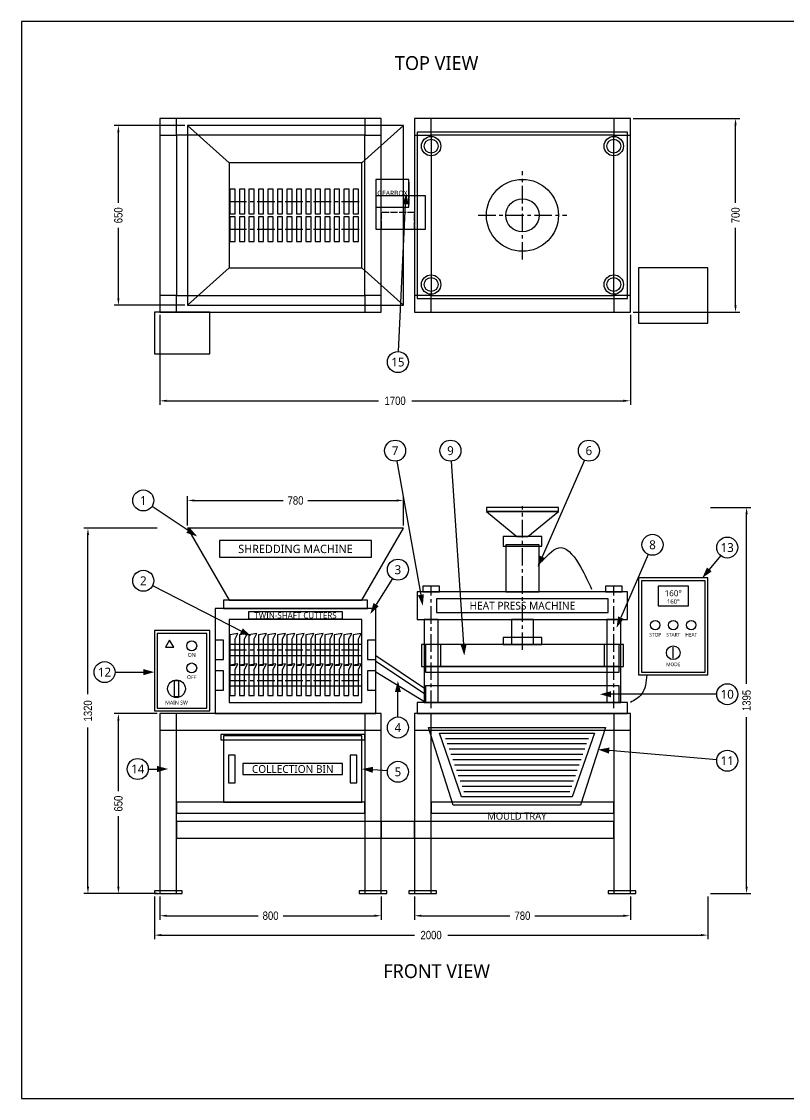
# Model space of a CAD drawing. Header units: millimetres. Extents: x -500 to 5400, y -740 to 3150.
# Drawn here: x -500 to 2271, y -740 to 3150 of the extents above; entities that cross this region are included whole.
import ezdxf
from ezdxf.enums import TextEntityAlignment as Align

# ---------------------------------------------------------------- set-up
doc = ezdxf.new("R2010")
doc.units = ezdxf.units.MM
doc.header["$LTSCALE"] = 20
doc.linetypes.add('CENTER', pattern=[5.08, 3.175, -0.635, 0.635, -0.635])
doc.linetypes.add('DASHED', pattern=[1.524, 1.27, -0.254])
for name, color, linetype in [('BALLOON', 7, 'Continuous'), ('BIN_MOLD', 7, 'Continuous'), ('BLADES', 7, 'Continuous'), ('CENTER', 7, 'CENTER'), ('DIMS', 7, 'Continuous'), ('ELECTRICAL', 7, 'Continuous'), ('FRAME', 7, 'Continuous'), ('HIDDEN', 7, 'DASHED'), ('HYDRAULIC', 7, 'Continuous'), ('PRESS', 7, 'Continuous'), ('SHREDDER', 7, 'Continuous'), ('TEXT', 7, 'Continuous'), ('TITLE', 7, 'Continuous')]:
    doc.layers.add(name, color=color, linetype=linetype)
doc.styles.add('OpenSans', font='OpenSans-Regular.ttf')
doc.styles.add('OpenSansCondensed-Light', font='OpenSansCondensed-Light.ttf')
doc.dimstyles.new('MM30', dxfattribs={"dimtxt": 30, "dimasz": 25, "dimexe": 15, "dimexo": 10, "dimgap": 8, "dimtad": 1, "dimdec": 0, "dimcen": 2.5, "dimclrd": 7, "dimclre": 7, "dimclrt": 7, "dimazin": 3, "dimtfac": 1, "dimtmove": 0, "dimatfit": 3})

# ---------------------------------------------------------------- blocks, each defined once
blk = doc.blocks.new('_CLOSEDFILLED')
at = {"color": 0, "linetype": 'BYBLOCK'}
blk.add_solid([(-1, 0.16), (0, 0), (-1, -0.16)], dxfattribs=at)
blk = doc.blocks.new('*D1')
at = {"color": 7}
for p, q in [((-20, -10), (-20, -165)), ((1980, -10), (1980, -165)), ((5, -150), (920, -150)), ((1040, -150), (1955, -150))]:
    blk.add_line(p, q, dxfattribs=at)
at = {"layer": 'Defpoints'}
for p in [(-20, 0), (1980, 0), (-20, -150)]:
    blk.add_point(p, dxfattribs=at)
at = {"layer": 'DIMS', "color": 7, "xscale": 25, "yscale": 25, "rotation": 180}
blk.add_blockref('_CLOSEDFILLED', (-20, -150), dxfattribs=at)
at = {"layer": 'DIMS', "color": 7, "xscale": 25, "yscale": 25}
blk.add_blockref('_CLOSEDFILLED', (1980, -150), dxfattribs=at)
at = {"layer": 'DIMS', "color": 7, "insert": (980, -150), "char_height": 30, "attachment_point": 5, "style": 'OpenSansCondensed-Light'}
blk.add_mtext('2000', dxfattribs=at)
blk = doc.blocks.new('*D2')
at = {"color": 7}
for p, q in [((0, -10), (0, -95)), ((800, -10), (800, -95)), ((25, -80), (355, -80)), ((445, -80), (775, -80))]:
    blk.add_line(p, q, dxfattribs=at)
at = {"layer": 'Defpoints'}
for p in [(0, 0), (800, 0), (0, -80)]:
    blk.add_point(p, dxfattribs=at)
at = {"layer": 'DIMS', "color": 7, "xscale": 25, "yscale": 25, "rotation": 180}
blk.add_blockref('_CLOSEDFILLED', (0, -80), dxfattribs=at)
at = {"layer": 'DIMS', "color": 7, "xscale": 25, "yscale": 25}
blk.add_blockref('_CLOSEDFILLED', (800, -80), dxfattribs=at)
at = {"layer": 'DIMS', "color": 7, "insert": (400, -80), "char_height": 30, "attachment_point": 5, "style": 'OpenSansCondensed-Light'}
blk.add_mtext('800', dxfattribs=at)
blk = doc.blocks.new('*D3')
at = {"color": 7}
for p, q in [((920, -10), (920, -95)), ((1700, -10), (1700, -95)), ((945, -80), (1265, -80)), ((1355, -80), (1675, -80))]:
    blk.add_line(p, q, dxfattribs=at)
at = {"layer": 'Defpoints'}
for p in [(920, 0), (1700, 0), (920, -80)]:
    blk.add_point(p, dxfattribs=at)
at = {"layer": 'DIMS', "color": 7, "xscale": 25, "yscale": 25, "rotation": 180}
blk.add_blockref('_CLOSEDFILLED', (920, -80), dxfattribs=at)
at = {"layer": 'DIMS', "color": 7, "xscale": 25, "yscale": 25}
blk.add_blockref('_CLOSEDFILLED', (1700, -80), dxfattribs=at)
at = {"layer": 'DIMS', "color": 7, "insert": (1310, -80), "char_height": 30, "attachment_point": 5, "style": 'OpenSansCondensed-Light'}
blk.add_mtext('780', dxfattribs=at)
blk = doc.blocks.new('*D4')
at = {"color": 7}
for p, q in [((-10, 650), (-165, 650)), ((-150, 370), (-150, 625)), ((-150, 25), (-150, 280)), ((-10, 0), (-165, 0))]:
    blk.add_line(p, q, dxfattribs=at)
at = {"layer": 'Defpoints'}
for p in [(0, 650), (-150, 0), (0, 0)]:
    blk.add_point(p, dxfattribs=at)
at = {"layer": 'DIMS', "color": 7, "xscale": 25, "yscale": 25}
for p, rotation in [((-150, 650), 90), ((-150, 0), 270)]:
    blk.add_blockref('_CLOSEDFILLED', p, dxfattribs=dict(at, rotation=rotation))
at = {"layer": 'DIMS', "color": 7, "insert": (-150, 325), "char_height": 30, "attachment_point": 5, "rotation": 90, "style": 'OpenSansCondensed-Light'}
blk.add_mtext('650', dxfattribs=at)
blk = doc.blocks.new('*D5')
at = {"color": 7}
for p, q in [((-10, 1320), (-275, 1320)), ((-260, 720), (-260, 1295)), ((-260, 25), (-260, 600)), ((-10, 0), (-275, 0))]:
    blk.add_line(p, q, dxfattribs=at)
at = {"layer": 'Defpoints'}
for p in [(0, 1320), (-260, 0), (0, 0)]:
    blk.add_point(p, dxfattribs=at)
at = {"layer": 'DIMS', "color": 7, "xscale": 25, "yscale": 25}
for p, rotation in [((-260, 1320), 90), ((-260, 0), 270)]:
    blk.add_blockref('_CLOSEDFILLED', p, dxfattribs=dict(at, rotation=rotation))
at = {"layer": 'DIMS', "color": 7, "insert": (-260, 660), "char_height": 30, "attachment_point": 5, "rotation": 90, "style": 'OpenSansCondensed-Light'}
blk.add_mtext('1320', dxfattribs=at)
blk = doc.blocks.new('*D6')
at = {"color": 7}
for p, q in [((1990, 1395), (2135, 1395)), ((2120, 757.5), (2120, 1370)), ((2120, 25), (2120, 637.5)), ((1990, 0), (2135, 0))]:
    blk.add_line(p, q, dxfattribs=at)
at = {"layer": 'Defpoints'}
for p in [(1980, 1395), (1980, 0), (2120, 0)]:
    blk.add_point(p, dxfattribs=at)
at = {"layer": 'DIMS', "color": 7, "xscale": 25, "yscale": 25}
for p, rotation in [((2120, 1395), 90), ((2120, 0), 270)]:
    blk.add_blockref('_CLOSEDFILLED', p, dxfattribs=dict(at, rotation=rotation))
at = {"layer": 'DIMS', "color": 7, "insert": (2120, 697.5), "char_height": 30, "attachment_point": 5, "rotation": 90, "style": 'OpenSansCondensed-Light'}
blk.add_mtext('1395', dxfattribs=at)
blk = doc.blocks.new('*D7')
at = {"color": 7}
for p, q in [((100, 1330), (100, 1435)), ((125, 1420), (445, 1420)), ((535, 1420), (855, 1420)), ((880, 1330), (880, 1435))]:
    blk.add_line(p, q, dxfattribs=at)
at = {"layer": 'Defpoints'}
for p in [(100, 1420), (100, 1320), (880, 1320)]:
    blk.add_point(p, dxfattribs=at)
at = {"layer": 'DIMS', "color": 7, "xscale": 25, "yscale": 25, "rotation": 180}
blk.add_blockref('_CLOSEDFILLED', (100, 1420), dxfattribs=at)
at = {"layer": 'DIMS', "color": 7, "xscale": 25, "yscale": 25}
blk.add_blockref('_CLOSEDFILLED', (880, 1420), dxfattribs=at)
at = {"layer": 'DIMS', "color": 7, "insert": (490, 1420), "char_height": 30, "attachment_point": 5, "style": 'OpenSansCondensed-Light'}
blk.add_mtext('780', dxfattribs=at)
blk = doc.blocks.new('*D8')
at = {"color": 7}
for p, q in [((0, 2090), (0, 1765)), ((1700, 2090), (1700, 1765)), ((25, 1780), (790, 1780)), ((910, 1780), (1675, 1780))]:
    blk.add_line(p, q, dxfattribs=at)
at = {"layer": 'Defpoints'}
for p in [(0, 2100), (1700, 2100), (0, 1780)]:
    blk.add_point(p, dxfattribs=at)
at = {"layer": 'DIMS', "color": 7, "xscale": 25, "yscale": 25, "rotation": 180}
blk.add_blockref('_CLOSEDFILLED', (0, 1780), dxfattribs=at)
at = {"layer": 'DIMS', "color": 7, "xscale": 25, "yscale": 25}
blk.add_blockref('_CLOSEDFILLED', (1700, 1780), dxfattribs=at)
at = {"layer": 'DIMS', "color": 7, "insert": (850, 1780), "char_height": 30, "attachment_point": 5, "style": 'OpenSansCondensed-Light'}
blk.add_mtext('1700', dxfattribs=at)
blk = doc.blocks.new('*D9')
at = {"color": 7}
for p, q in [((1710, 2800), (2095, 2800)), ((2080, 2495), (2080, 2775)), ((2080, 2125), (2080, 2405)), ((1710, 2100), (2095, 2100))]:
    blk.add_line(p, q, dxfattribs=at)
at = {"layer": 'Defpoints'}
for p in [(1700, 2800), (1700, 2100), (2080, 2100)]:
    blk.add_point(p, dxfattribs=at)
at = {"layer": 'DIMS', "color": 7, "xscale": 25, "yscale": 25}
for p, rotation in [((2080, 2800), 90), ((2080, 2100), 270)]:
    blk.add_blockref('_CLOSEDFILLED', p, dxfattribs=dict(at, rotation=rotation))
at = {"layer": 'DIMS', "color": 7, "insert": (2080, 2450), "char_height": 30, "attachment_point": 5, "rotation": 90, "style": 'OpenSansCondensed-Light'}
blk.add_mtext('700', dxfattribs=at)
blk = doc.blocks.new('*D10')
at = {"color": 7}
for p, q in [((90, 2775), (-165, 2775)), ((-150, 2495), (-150, 2750)), ((-150, 2150), (-150, 2405)), ((90, 2125), (-165, 2125))]:
    blk.add_line(p, q, dxfattribs=at)
at = {"layer": 'Defpoints'}
for p in [(100, 2775), (-150, 2125), (100, 2125)]:
    blk.add_point(p, dxfattribs=at)
at = {"layer": 'DIMS', "color": 7, "xscale": 25, "yscale": 25}
for p, rotation in [((-150, 2775), 90), ((-150, 2125), 270)]:
    blk.add_blockref('_CLOSEDFILLED', p, dxfattribs=dict(at, rotation=rotation))
at = {"layer": 'DIMS', "color": 7, "insert": (-150, 2450), "char_height": 30, "attachment_point": 5, "rotation": 90, "style": 'OpenSansCondensed-Light'}
blk.add_mtext('650', dxfattribs=at)

msp = doc.modelspace()

# ---------------------------------------------------------------- linework, layer by layer
at = {"layer": 'BALLOON'}
for p, q in [((861.9, 1958), (888, 2490)), ((856.7, 1562.6), (943, 1079.4)), ((1052.6, 1562.1), (1097.3, 899.9)), ((1534.7, 1565.2), (1381.1, 1216.6)), ((-28.4, 1398.9), (101.7, 1312.2)), ((1764.9, 1225.1), (1665.9, 996.7)), ((2025.9, 1220.6), (1985.3, 1171)), ((839.9, 1137.8), (781.2, 1043.9)), ((-26.2, 1112.7), (294.4, 948.3)), ((-162, 800), (-60, 800)), ((860, 638), (860, 728)), ((2012, 720), (1630, 720)), ((2012.1, 483.2), (1623.9, 516.6)), ((-42, 450), (-10, 450)), ((822.1, 442.9), (769.9, 446.9))]:
    msp.add_line(p, q, dxfattribs=at)
for centre in [(860, 1920), (850, 1600), (1050, 1600), (1550, 1600), (-60, 1420), (1780, 1260), (2050, 1250), (860, 1170), (-60, 1130), (-200, 800), (2050, 720), (860, 600), (2050, 480), (-80, 450), (860, 440)]:
    msp.add_circle(centre, 38, dxfattribs=at)
for points in [[(890, 2530), (877, 2490.6), (899, 2489.5)], [(135, 1290), (107.8, 1321.3), (95.6, 1303)], [(1365, 1180), (1391.2, 1212.2), (1371.1, 1221)], [(1960, 1140), (1993.8, 1164), (1976.8, 1177.9)], [(950, 1040), (953.8, 1081.3), (932.1, 1077.4)], [(760, 1010), (790.5, 1038.1), (771.9, 1049.7)], [(1650, 960), (1676, 992.3), (1655.8, 1001.1)], [(330, 930), (299.4, 958), (289.4, 938.5)], [(1100, 860), (1108.3, 900.7), (1086.3, 899.2)], [(-20, 800), (-60, 811), (-60, 789)], [(860, 768), (849, 728), (871, 728)], [(1590, 720), (1630, 709), (1630, 731)], [(1584, 520), (1622.9, 505.6), (1624.8, 527.5)], [(30, 450), (-10, 461), (-10, 439)], [(730, 450), (769, 436), (770.7, 457.9)]]:
    msp.add_solid(points, dxfattribs=at)
at = {"layer": 'BIN_MOLD'}
for p, q in [((1031.7, 560.8), (1548.3, 560.8)), ((1038.3, 541.7), (1541.7, 541.7)), ((1045, 522.5), (1535, 522.5)), ((1051.7, 503.3), (1528.3, 503.3)), ((1058.3, 484.2), (1521.7, 484.2)), ((1065, 465), (1515, 465)), ((1071.7, 445.8), (1508.3, 445.8)), ((1078.3, 426.7), (1501.7, 426.7)), ((1085, 407.5), (1495, 407.5)), ((1091.7, 388.3), (1488.3, 388.3)), ((1098.3, 369.2), (1481.7, 369.2))]:
    msp.add_line(p, q, dxfattribs=at)
for points in [[(970, 600), (1610, 600), (1520, 320), (1060, 320)], [(220, 555), (740, 555), (740, 575), (220, 575)], [(230, 330), (730, 330), (730, 570), (230, 570)], [(1010, 580), (1570, 580), (1490, 350), (1090, 350)], [(248, 400), (272, 400), (272, 500), (248, 500)], [(688, 400), (712, 400), (712, 500), (688, 500)]]:
    msp.add_lwpolyline(points, close=True, dxfattribs=at)
at = {"layer": 'BLADES'}
for points in [[(253, 2455), (272, 2455), (272, 2545), (253, 2545)], [(287.3, 2455), (306.3, 2455), (306.3, 2545), (287.3, 2545)], [(321.6, 2455), (340.6, 2455), (340.6, 2545), (321.6, 2545)], [(355.9, 2455), (374.9, 2455), (374.9, 2545), (355.9, 2545)], [(390.1, 2455), (409.1, 2455), (409.1, 2545), (390.1, 2545)], [(424.4, 2455), (443.4, 2455), (443.4, 2545), (424.4, 2545)], [(458.7, 2455), (477.7, 2455), (477.7, 2545), (458.7, 2545)], [(493, 2455), (512, 2455), (512, 2545), (493, 2545)], [(527.3, 2455), (546.3, 2455), (546.3, 2545), (527.3, 2545)], [(561.6, 2455), (580.6, 2455), (580.6, 2545), (561.6, 2545)], [(595.9, 2455), (614.9, 2455), (614.9, 2545), (595.9, 2545)], [(630.1, 2455), (649.1, 2455), (649.1, 2545), (630.1, 2545)], [(664.4, 2455), (683.4, 2455), (683.4, 2545), (664.4, 2545)], [(698.7, 2455), (717.7, 2455), (717.7, 2545), (698.7, 2545)], [(253, 2355), (272, 2355), (272, 2445), (253, 2445)], [(287.3, 2355), (306.3, 2355), (306.3, 2445), (287.3, 2445)], [(321.6, 2355), (340.6, 2355), (340.6, 2445), (321.6, 2445)], [(355.9, 2355), (374.9, 2355), (374.9, 2445), (355.9, 2445)], [(390.1, 2355), (409.1, 2355), (409.1, 2445), (390.1, 2445)], [(424.4, 2355), (443.4, 2355), (443.4, 2445), (424.4, 2445)], [(458.7, 2355), (477.7, 2355), (477.7, 2445), (458.7, 2445)], [(493, 2355), (512, 2355), (512, 2445), (493, 2445)], [(527.3, 2355), (546.3, 2355), (546.3, 2445), (527.3, 2445)], [(561.6, 2355), (580.6, 2355), (580.6, 2445), (561.6, 2445)], [(595.9, 2355), (614.9, 2355), (614.9, 2445), (595.9, 2445)], [(630.1, 2355), (649.1, 2355), (649.1, 2445), (630.1, 2445)], [(664.4, 2355), (683.4, 2355), (683.4, 2445), (664.4, 2445)], [(698.7, 2355), (717.7, 2355), (717.7, 2445), (698.7, 2445)], [(253, 825), (271.9, 825), (271.9, 920), (281.9, 940), (253, 935)], [(287.3, 825), (306.1, 825), (306.1, 920), (316.1, 940), (287.3, 935)], [(321.6, 825), (340.4, 825), (340.4, 920), (350.4, 940), (321.6, 935)], [(355.9, 825), (374.7, 825), (374.7, 920), (384.7, 940), (355.9, 935)], [(390.1, 825), (409, 825), (409, 920), (419, 940), (390.1, 935)], [(424.4, 825), (443.3, 825), (443.3, 920), (453.3, 940), (424.4, 935)], [(458.7, 825), (477.6, 825), (477.6, 920), (487.6, 940), (458.7, 935)], [(493, 825), (511.9, 825), (511.9, 920), (521.9, 940), (493, 935)], [(527.3, 825), (546.1, 825), (546.1, 920), (556.1, 940), (527.3, 935)], [(561.6, 825), (580.4, 825), (580.4, 920), (590.4, 940), (561.6, 935)], [(595.9, 825), (614.7, 825), (614.7, 920), (624.7, 940), (595.9, 935)], [(630.1, 825), (649, 825), (649, 920), (659, 940), (630.1, 935)], [(664.4, 825), (683.3, 825), (683.3, 920), (693.3, 940), (664.4, 935)], [(698.7, 825), (717.6, 825), (717.6, 920), (727.6, 940), (698.7, 935)], [(250, 860), (730, 860), (730, 900), (250, 900)], [(253, 715), (271.9, 715), (271.9, 810), (281.9, 830), (253, 825)], [(287.3, 715), (306.1, 715), (306.1, 810), (316.1, 830), (287.3, 825)], [(321.6, 715), (340.4, 715), (340.4, 810), (350.4, 830), (321.6, 825)], [(355.9, 715), (374.7, 715), (374.7, 810), (384.7, 830), (355.9, 825)], [(390.1, 715), (409, 715), (409, 810), (419, 830), (390.1, 825)], [(424.4, 715), (443.3, 715), (443.3, 810), (453.3, 830), (424.4, 825)], [(458.7, 715), (477.6, 715), (477.6, 810), (487.6, 830), (458.7, 825)], [(493, 715), (511.9, 715), (511.9, 810), (521.9, 830), (493, 825)], [(527.3, 715), (546.1, 715), (546.1, 810), (556.1, 830), (527.3, 825)], [(561.6, 715), (580.4, 715), (580.4, 810), (590.4, 830), (561.6, 825)], [(595.9, 715), (614.7, 715), (614.7, 810), (624.7, 830), (595.9, 825)], [(630.1, 715), (649, 715), (649, 810), (659, 830), (630.1, 825)], [(664.4, 715), (683.3, 715), (683.3, 810), (693.3, 830), (664.4, 825)], [(698.7, 715), (717.6, 715), (717.6, 810), (727.6, 830), (698.7, 825)], [(250, 750), (730, 750), (730, 790), (250, 790)]]:
    msp.add_lwpolyline(points, close=True, dxfattribs=at)
at = {"layer": 'CENTER'}
for p, q in [((1310, 2290), (1310, 2610)), ((250, 2500), (730, 2500)), ((1150, 2450), (1470, 2450)), ((250, 2400), (730, 2400)), ((1310, 880), (1310, 1400)), ((980, 670), (980, 1110)), ((1640, 670), (1640, 1110)), ((250, 880), (730, 880)), ((250, 770), (730, 770))]:
    msp.add_line(p, q, dxfattribs=at)
at = {"layer": 'ELECTRICAL'}
msp.add_line((1855, 850), (1855, 890), dxfattribs=at)
for points in [[(1730, 2060), (1980, 2060), (1980, 2260), (1730, 2260)], [(-20, 1950), (180, 1950), (180, 2100), (-20, 2100)], [(1730, 790), (1980, 790), (1980, 1140), (1730, 1140)], [(1740, 800), (1970, 800), (1970, 1130), (1740, 1130)], [(1800, 1040), (1910, 1040), (1910, 1110), (1800, 1110)], [(-20, 660), (180, 660), (180, 950), (-20, 950)], [(-10, 670), (170, 670), (170, 940), (-10, 940)], [(20, 890), (50, 890), (35, 915)], [(52, 712), (68, 712), (68, 768), (52, 768)]]:
    msp.add_lwpolyline(points, close=True, dxfattribs=at)
for centre, radius in [((1790, 970), 17), ((1855, 970), 17), ((1920, 970), 17), ((115, 895), 18), ((1855, 870), 25), ((115, 815), 18), ((60, 740), 32)]:
    msp.add_circle(centre, radius, dxfattribs=at)
msp.add_spline([(1760, 790), (1740, 720), (1700, 690)], degree=3, dxfattribs=at)
at = {"layer": 'FRAME'}
for points in [[(0, 2100), (800, 2100), (800, 2800), (0, 2800)], [(0, 2740), (60, 2740), (60, 2800), (0, 2800)], [(740, 2740), (800, 2740), (800, 2800), (740, 2800)], [(920, 2100), (1700, 2100), (1700, 2800), (920, 2800)], [(920, 2740), (980, 2740), (980, 2800), (920, 2800)], [(1640, 2740), (1700, 2740), (1700, 2800), (1640, 2800)], [(60, 2160), (740, 2160), (740, 2740), (60, 2740)], [(980, 2160), (1640, 2160), (1640, 2740), (980, 2740)], [(0, 2100), (60, 2100), (60, 2160), (0, 2160)], [(740, 2100), (800, 2100), (800, 2160), (740, 2160)], [(920, 2100), (980, 2100), (980, 2160), (920, 2160)], [(1640, 2100), (1700, 2100), (1700, 2160), (1640, 2160)], [(0, 0), (60, 0), (60, 650), (0, 650)], [(0, 590), (800, 590), (800, 650), (0, 650)], [(740, 0), (800, 0), (800, 650), (740, 650)], [(920, 0), (980, 0), (980, 650), (920, 650)], [(920, 590), (1700, 590), (1700, 650), (920, 650)], [(1640, 0), (1700, 0), (1700, 650), (1640, 650)], [(60, 290), (740, 290), (740, 330), (60, 330)], [(980, 290), (1640, 290), (1640, 330), (980, 330)], [(60, 200), (1640, 200), (1640, 260), (60, 260)], [(800, 200), (920, 200), (920, 260), (800, 260)], [(-20, 0), (80, 0), (80, 10), (-20, 10)], [(720, 0), (820, 0), (820, 10), (720, 10)], [(900, 0), (1000, 0), (1000, 10), (900, 10)], [(1620, 0), (1720, 0), (1720, 10), (1620, 10)]]:
    msp.add_lwpolyline(points, close=True, dxfattribs=at)
at = {"layer": 'HIDDEN'}
msp.add_lwpolyline([(800, 2400), (920, 2400), (920, 2460), (800, 2460)], close=True, dxfattribs=at)
at = {"layer": 'HYDRAULIC'}
for points in [[(1180, 1380), (1440, 1380), (1440, 1395), (1180, 1395)], [(1290, 1290), (1330, 1290), (1440, 1380), (1180, 1380)], [(1240, 1255), (1380, 1255), (1380, 1290), (1240, 1290)], [(1250, 1090), (1370, 1090), (1370, 1260), (1250, 1260)], [(1270, 900), (1350, 900), (1350, 990), (1270, 990)], [(1240, 900), (1380, 900), (1380, 925), (1240, 925)]]:
    msp.add_lwpolyline(points, close=True, dxfattribs=at)
for radius in [130, 60]:
    msp.add_circle((1310, 2450), radius, dxfattribs=at)
msp.add_spline([(1380, 1200), (1450, 1250), (1520, 1180), (1560, 1100)], degree=3, dxfattribs=at)
at = {"layer": 'PRESS'}
for points in [[(930, 2150), (1690, 2150), (1690, 2750), (930, 2750)], [(930, 990), (1690, 990), (1690, 1090), (930, 1090)], [(950, 1090), (1010, 1090), (1010, 1110), (950, 1110)], [(1610, 1090), (1670, 1090), (1670, 1110), (1610, 1110)], [(955, 690), (1005, 690), (1005, 990), (955, 990)], [(1615, 690), (1665, 690), (1665, 990), (1615, 990)], [(945, 820), (1015, 820), (1015, 900), (945, 900)], [(960, 820), (1660, 820), (1660, 900), (960, 900)], [(1605, 820), (1675, 820), (1675, 900), (1605, 900)], [(960, 800), (1660, 800), (1660, 820), (960, 820)], [(960, 690), (1660, 690), (1660, 750), (960, 750)], [(930, 650), (1690, 650), (1690, 690), (930, 690)]]:
    msp.add_lwpolyline(points, close=True, dxfattribs=at)
for centre, radius in [((980, 2700), 35), ((980, 2700), 25), ((1640, 2700), 35), ((1640, 2700), 25), ((980, 2200), 35), ((980, 2200), 25), ((1640, 2200), 35), ((1640, 2200), 25)]:
    msp.add_circle(centre, radius, dxfattribs=at)
at = {"layer": 'SHREDDER'}
for p, q in [((100, 2775), (250, 2640)), ((880, 2775), (730, 2640)), ((100, 2125), (250, 2260)), ((880, 2125), (730, 2260)), ((780, 860), (960, 740))]:
    msp.add_line(p, q, dxfattribs=at)
for points in [[(100, 2125), (880, 2125), (880, 2775), (100, 2775)], [(250, 2260), (730, 2260), (730, 2640), (250, 2640)], [(780, 2480), (900, 2480), (900, 2580), (780, 2580)], [(900, 2490), (900, 2490), (900, 2570), (900, 2570)], [(780, 2400), (960, 2400), (960, 2520), (780, 2520)], [(250, 1060), (730, 1060), (880, 1320), (100, 1320)], [(230, 1030), (750, 1030), (750, 1060), (230, 1060)], [(200, 650), (780, 650), (780, 1030), (200, 1030)], [(250, 690), (730, 690), (730, 990), (250, 990)], [(200, 845), (230, 845), (230, 915), (200, 915)], [(750, 845), (780, 845), (780, 915), (750, 915)], [(780, 840), (960, 720), (960, 690), (780, 800)], [(200, 735), (230, 735), (230, 805), (200, 805)], [(750, 735), (780, 735), (780, 805), (750, 805)]]:
    msp.add_lwpolyline(points, close=True, dxfattribs=at)
at = {"layer": 'TEXT'}
for points in [[(215, 1215), (765, 1215), (765, 1275), (215, 1275)], [(1000, 1015), (1620, 1015), (1620, 1065), (1000, 1065)], [(320, 993), (660, 993), (660, 1018), (320, 1018)], [(300, 430), (660, 430), (660, 470), (300, 470)]]:
    msp.add_lwpolyline(points, close=True, dxfattribs=at)
at = {"layer": 'TITLE'}
msp.add_lwpolyline([(-500, -740), (5400, -740), (5400, 3150), (-500, 3150)], close=True, dxfattribs=at)

# ---------------------------------------------------------------- texts
at = {"layer": 'BALLOON', "style": 'OpenSans'}
for s, p in [('15', (860, 1920)), ('7', (850, 1600)), ('9', (1050, 1600)), ('6', (1550, 1600)), ('1', (-60, 1420)), ('8', (1780, 1260)), ('13', (2050, 1250)), ('3', (860, 1170)), ('2', (-60, 1130)), ('12', (-200, 800)), ('10', (2050, 720)), ('4', (860, 600)), ('11', (2050, 480)), ('14', (-80, 450)), ('5', (860, 440))]:
    msp.add_text(s, height=32, dxfattribs=at).set_placement(p, align=Align.MIDDLE_CENTER)
at = {"layer": 'TEXT', "style": 'OpenSans'}
for s, height, p in [('TOP VIEW', 50, (1000, 3000)), ('GEARBOX', 18, (840, 2530)), ('SHREDDING MACHINE', 30, (490, 1245)), ('160°', 22, (1855, 1085)), ('HEAT PRESS MACHINE', 28, (1310, 1040)), ('160°', 16, (1855, 1055)), ('TWIN-SHAFT CUTTERS', 22, (490, 1005)), ('STOP', 13, (1790, 935)), ('START', 13, (1855, 935)), ('HEAT', 13, (1920, 935)), ('ON', 14, (115, 862)), ('MODE', 13, (1855, 828)), ('OFF', 14, (115, 782)), ('MAIN SW', 14, (60, 690)), ('COLLECTION BIN', 28, (480, 450)), ('MOULD TRAY', 26, (1290, 280)), ('FRONT VIEW', 50, (1000, -280))]:
    msp.add_text(s, height=height, dxfattribs=at).set_placement(p, align=Align.MIDDLE_CENTER)

# ---------------------------------------------------------------- dimensions: what is measured, and where the dimension line sits
at = {"layer": 'DIMS'}
for base, p1, p2, picture, middle in [((-150, 2125), (100, 2125), (100, 2775), '*D10', (-150, 2450)), ((2080, 2100), (1700, 2100), (1700, 2800), '*D9', (2080, 2450)), ((2120, 0), (1980, 0), (1980, 1395), '*D6', (2120, 697.5)), ((-260, 0), (0, 0), (0, 1320), '*D5', (-260, 660)), ((-150, 0), (0, 0), (0, 650), '*D4', (-150, 325))]:
    dim = msp.add_linear_dim(base=base, p1=p1, p2=p2, angle=90, dimstyle='MM30', dxfattribs=at)
    dim.commit()
    dim.dimension.update_dxf_attribs({"geometry": picture, "text_midpoint": middle})
for base, p1, p2, picture, middle in [((0, 1780), (0, 2100), (1700, 2100), '*D8', (850, 1780)), ((100, 1420), (100, 1320), (880, 1320), '*D7', (490, 1420)), ((-20, -150), (-20, 0), (1980, 0), '*D1', (980, -150)), ((0, -80), (0, 0), (800, 0), '*D2', (400, -80)), ((920, -80), (920, 0), (1700, 0), '*D3', (1310, -80))]:
    dim = msp.add_linear_dim(base=base, p1=p1, p2=p2, dimstyle='MM30', dxfattribs=at)
    dim.commit()
    dim.dimension.update_dxf_attribs({"geometry": picture, "text_midpoint": middle})

doc.saveas('drawing.dxf')
